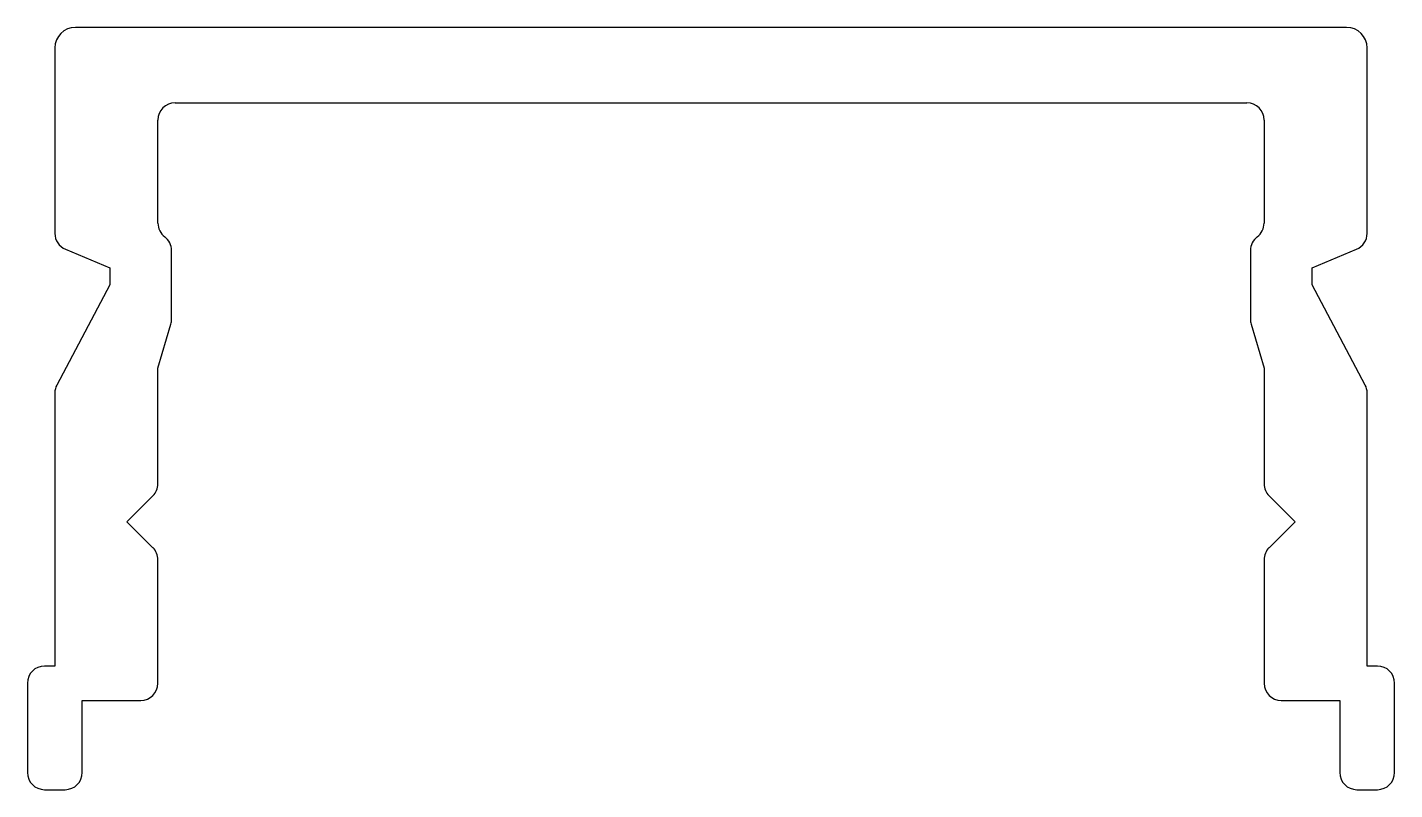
# Model space of a CAD drawing. Extents: x 2138.5 to 2158.4, y 1677.4 to 1688.5.
import ezdxf

# ---------------------------------------------------------------- set-up
doc = ezdxf.new("R2010")
doc.units = 0
doc.layers.get('0').update_dxf_attribs({"linetype": 'CONTINUOUS'})

msp = doc.modelspace()

# ---------------------------------------------------------------- linework, layer by layer
at = {"color": 0}
for p, q in [((2157.66, 1688.548), (2139.16, 1688.548)), ((2138.86, 1688.248), (2138.86, 1685.548)), ((2157.96, 1685.548), (2157.96, 1688.248)), ((2140.61, 1687.448), (2156.21, 1687.448)), ((2140.36, 1685.698), (2140.36, 1687.198)), ((2156.46, 1687.198), (2156.46, 1685.698)), ((2139.014, 1685.317), (2139.66, 1685.048)), ((2140.56, 1684.298), (2140.56, 1685.298)), ((2156.26, 1685.298), (2156.26, 1684.298)), ((2157.16, 1685.048), (2157.806, 1685.317)), ((2139.66, 1685.048), (2139.66, 1684.798)), ((2157.16, 1684.798), (2157.16, 1685.048)), ((2139.66, 1684.798), (2138.889, 1683.34)), ((2157.931, 1683.34), (2157.16, 1684.798)), ((2140.36, 1683.586), (2140.55, 1684.227)), ((2156.27, 1684.227), (2156.46, 1683.586)), ((2140.36, 1681.902), (2140.36, 1683.586)), ((2156.46, 1683.586), (2156.46, 1681.902)), ((2138.86, 1683.223), (2138.86, 1679.248)), ((2157.96, 1679.248), (2157.96, 1683.223)), ((2139.91, 1681.348), (2140.287, 1681.725)), ((2156.533, 1681.725), (2156.91, 1681.348)), ((2140.287, 1680.971), (2139.91, 1681.348)), ((2156.91, 1681.348), (2156.533, 1680.971)), ((2140.36, 1678.998), (2140.36, 1680.795)), ((2156.46, 1680.795), (2156.46, 1678.998)), ((2138.86, 1679.248), (2138.71, 1679.248)), ((2158.11, 1679.248), (2157.96, 1679.248)), ((2138.46, 1678.998), (2138.46, 1677.698)), ((2158.36, 1677.698), (2158.36, 1678.998)), ((2139.26, 1677.698), (2139.26, 1678.748)), ((2139.26, 1678.748), (2140.11, 1678.748)), ((2156.71, 1678.748), (2157.56, 1678.748)), ((2157.56, 1678.748), (2157.56, 1677.698)), ((2138.71, 1677.448), (2139.01, 1677.448)), ((2157.81, 1677.448), (2158.11, 1677.448))]:
    msp.add_line(p, q, dxfattribs=at)
for centre, radius, start, end in [((2139.16, 1688.248), 0.3, 90, 180), ((2157.66, 1688.248), 0.3, 0, 90), ((2140.61, 1687.198), 0.25, 90, 180), ((2156.21, 1687.198), 0.25, 360, 90), ((2139.11, 1685.548), 0.25, 180, 247.3801), ((2140.61, 1685.698), 0.25, 180, 233.1301), ((2156.21, 1685.698), 0.25, 306.8699, 0), ((2157.71, 1685.548), 0.25, 292.6199, 0), ((2140.31, 1685.298), 0.25, 0, 53.1301), ((2156.51, 1685.298), 0.25, 126.8699, 180), ((2140.31, 1684.298), 0.25, 343.5489, 0), ((2156.51, 1684.298), 0.25, 180, 196.5181), ((2139.11, 1683.223), 0.25, 152.1287, 180), ((2157.71, 1683.223), 0.25, 0, 27.8713), ((2140.11, 1681.902), 0.25, 315, 0), ((2156.71, 1681.902), 0.25, 180, 225), ((2140.11, 1680.795), 0.25, 0, 45), ((2156.71, 1680.795), 0.25, 135, 180), ((2138.71, 1678.998), 0.25, 90, 180), ((2158.11, 1678.998), 0.25, 0, 90), ((2140.11, 1678.998), 0.25, 270, 0), ((2156.71, 1678.998), 0.25, 180, 270), ((2138.71, 1677.698), 0.25, 180, 270), ((2139.01, 1677.698), 0.25, 270, 0), ((2157.81, 1677.698), 0.25, 180, 270), ((2158.11, 1677.698), 0.25, 270, 0)]:
    msp.add_arc(centre, radius, start, end, dxfattribs=at)

doc.saveas('drawing.dxf')
